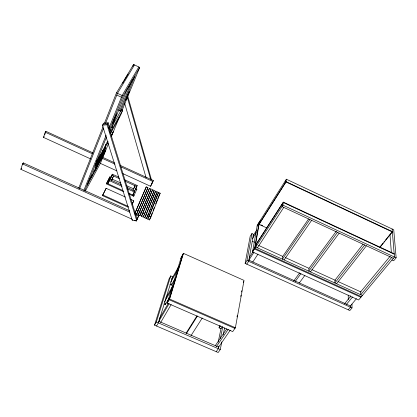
<?xml version="1.0" encoding="UTF-8"?>
<svg xmlns="http://www.w3.org/2000/svg" width="417" height="417" viewBox="0 0 417 417"><rect width="100%" height="100%" fill="white"/><g stroke="black" fill="none" stroke-linecap="round" stroke-linejoin="round"><path stroke-width="0.63" d="M348.247 299.568L348.252 295.074M336.342 231.148L308.997 268.339L308.794 271.159L337.436 232.332M392.116 228.99L394.446 257.013L358.625 299.985L252.561 251.957L282.914 205.148L283.315 202.13L394.174 253.75M266.75 227.922L259.056 224.393L285.979 181.963L286.343 179.216L393.731 229.751L396.15 257.805L393.653 260.787L391.954 260M282.345 203.923L281.991 206.571L393.361 258.316M285.139 183.011L285.463 180.608M256.205 244.336L255.736 247.062L362.373 295.486M259.916 222.772L260.344 220.285M259.15 222.178L254.485 248.985L360.903 297.253M259.546 221.547L254.902 248.344L361.393 296.664M252.561 251.957L257.299 225.097L286.343 179.216M253.552 234.281L248.636 261.35L352.005 307.928L349.842 310.524L245.128 263.414L250.164 236.392L251.957 233.551L253.51 234.344M235.11 327.355L234.912 328.424L169.187 299.766L183.037 254.057M237.023 316.904L237.257 315.627M240.776 296.43L241.01 295.147M241.594 291.952L241.829 290.67M243.335 282.445L243.507 281.527M235.386 327.741L244.034 280.401L183.433 253.348L181.197 257.336L167.253 303.112L232.712 331.598L235.386 327.741L169.604 299.046L183.433 253.348M245.128 263.414L247 260.531L251.957 233.551M156.531 326.021L158.361 322.878L172.633 276.716L170.767 275.898L169.021 278.994L154.514 325.156L218.2 352.527L220.275 349.535L221.802 341.919M223.194 334.934L224.591 327.95M218.821 346.152L218.305 348.685L216.235 351.682M220.364 338.536L222.688 327.121M218.195 342.159L221.062 328.2M222.402 326.568L220.958 328.705L219.066 327.882L219.545 325.573M163.944 303.92L165.398 304.551L165.914 302.867M169.954 284.509L171.361 285.124L171.846 283.55M154.514 325.156L156.333 322.007L170.767 275.898M132.669 219.472L20.85 169.312L22.581 163.933L23.316 162.901L129.572 210.721M22.93 164.095L23.316 162.901M90.833 159.007L43.498 137.391L45.234 132.205L45.875 131.313L93.095 152.94M44.713 134.769L45.875 131.313M149.458 219.941L151.001 216.84L160.17 193.207L158.512 192.451L147.722 219.16L149.458 219.941L150.605 216.981M151.069 215.797L152.215 212.832M153.138 210.465L154.29 207.504M155.671 203.949L157.282 199.806M157.741 198.617L158.434 196.84M147.722 219.16L149.26 216.053L158.512 192.451M147.952 215.464L157.266 191.883L155.609 191.127L144.683 217.794L146.419 218.576L147.952 215.464L146.211 214.677L155.609 191.127M78.688 188.218L103.088 126.648M104.526 123.025L116.484 92.845L133.57 64.473L139.711 67.413L122.014 110.594M146.419 218.576L148.525 213.254M148.989 212.071L150.162 209.115M150.86 207.343L151.798 204.982M152.497 203.209L155.536 195.526M79.595 188.62L103.593 128.264M105.511 123.432L117.485 93.319L134.493 64.916M132.846 66.282L133.57 64.473M143.234 217.142L154.222 190.491L152.565 189.735L141.493 216.36L143.234 217.142L143.943 215.37M144.423 214.192L145.611 211.242M146.086 210.064L154.222 190.491M83.817 190.522L106.142 135.16M108.816 128.545L122.139 95.514L138.793 66.975M84.719 190.929L106.601 136.849M109.515 129.635L123.135 95.983L139.711 67.413M109.89 131.339L111.553 127.232L121.488 109.64L122.692 110.203L120.581 115.353L110.667 133.091L109.833 132.705M90.625 178.935L92.548 174.191L89.092 180.493L87.158 185.268L90.625 178.935L89.733 178.533M112.105 126.393L126.82 90.145L135.113 75.837L120.628 111.282M141.493 216.36L152.565 189.735M95.378 170.251L97.291 165.544L93.116 173.159L91.193 177.897L95.378 170.251L94.503 169.849M99.23 160.79L101.185 155.984L97.031 163.521L95.06 168.369L99.23 160.79L98.344 160.389M103.166 151.126L105.167 146.216L101.029 153.67L99.017 158.622L103.166 151.126L102.269 150.714M110.667 133.091L112.814 127.821L122.692 110.203M119.679 110.969L132.215 80.2M103.786 152.502L105.736 147.738L101.727 154.999L99.772 159.8L103.786 152.502L102.921 152.106M107.852 141.373L105.704 145.241L103.708 150.146L108.144 141.848M103.609 155.207L105.506 150.579L102.389 156.255L100.487 160.91L103.609 155.207L102.764 154.816M111.313 136.395L113.288 131.569L111.136 135.457M108.498 143.584L100.388 163.37L85.245 191.195M111.448 136.385L119.314 117.193M138.809 215.151L139.971 215.672L151.11 189.073L149.448 188.312L138.23 214.891L149.448 188.312M139.971 215.672L151.11 189.073M134.446 220.265L136.218 221.062L139.07 214.995L134.915 213.123M122.786 173.597L150.594 186.3L153.305 180.514L120.247 165.377M108.946 128.092L109.52 127.081L108.191 122.749L103.609 123.224L102.426 125.23L132.371 220.682L136.62 220.395L137.089 219.264L107.607 123.75L103.02 124.224M151.84 183.574L152.241 182.599M136.218 221.062L139.07 214.995M150.594 186.3L153.305 180.514M146.252 186.858L134.889 213.384L136.63 214.171L147.92 187.619L146.252 186.858L135.134 212.8M136.63 214.171L147.92 187.619M123.818 191.778L106.371 183.876L109.885 176.855L111.058 177.392M109.885 176.855L106.371 183.876M128.128 207.176L102.488 195.625L106.132 188.302L125.507 197.064M112.371 174.207L107.81 183.715L112.371 174.207L118.866 177.168M108.321 182.703L109.681 179.524L121.363 184.83M106.132 188.302L102.488 195.625M110.515 178.361L111.871 175.192L119.377 178.612M111.396 180.759L113.575 175.969L111.402 180.3M132.429 203.704L133.721 200.78L130.787 199.451M132.246 204.168L133.721 200.78M129.051 194.15L133.701 196.261L136.854 189.125L135.681 188.588M124.183 179.586L137.177 185.508L132.877 195.078L134.78 190.923L127.221 187.488M132.872 190.517L135.045 185.747L133.607 188.859L126.669 185.706M135.29 189.626L137.177 185.508M136.547 189.787L136.854 189.125M133.701 196.261L134.013 195.594L128.775 193.217M155.77 194.932L157.266 191.883M144.683 217.794L146.211 214.677M158.663 196.251L160.17 193.207M93.601 171.491L94.2 170.397M98.167 163.183L98.787 162.051M96.916 160.352L97.542 159.226M105.282 145.298L105.897 144.188M110.036 131.402L111.282 129.187M180.79 258.66L182.636 255.376M112.178 126.424L112.809 125.308M171.632 279.088L178.794 266.427M170.746 282.085L177.97 269.33M171.361 285.124L174.832 279.036M165.784 298.108L172.81 285.822M164.423 302.033L172.117 288.611M165.398 304.551L168.937 298.41M136.62 220.395L107.023 124.761L108.191 122.749M167.728 301.569L169.656 298.223M167.253 303.112L169.604 299.046M159.112 319.177L168.239 303.425M158.648 321.648L169.114 303.633M160.665 322.518L171.173 304.53M122.619 83.238L123.604 81.602M124.261 80.507L128.207 73.95M186.097 333.131L196.829 316.065M186.383 333.6L197.481 315.977M257.112 226.16L258.967 223.241M259.119 224.038L286.026 181.619L392.334 231.586M252.942 236.012L256.757 230.007M252.478 238.576L256.309 232.566M191.028 335.602L202.235 318.046M255.444 245.232L283.315 202.13M255.376 245.618L283.263 202.506L394.211 254.156M252.77 250.779L254.693 247.813M249.257 257.529L253.056 251.67M248.751 260.317L253.958 252.316M246.801 264.164L248.678 261.287L247 260.531M257.435 247.834L283.774 207.395M252.718 262.105L257.961 254.13M219.066 327.882L220.499 325.745M215.375 345.531L226.733 328.888M216.444 346.548L228.219 329.357M218.414 347.397L230.231 330.233M308.596 218.961L282.736 256.403L282.408 259.176L309.873 219.524M284.092 259.937L311.629 220.338M20.85 169.312L21.585 168.275M43.498 137.391L44.134 136.495M293.724 281.016L299.698 272.796M295.325 281.313L300.954 273.599M299.218 283.065L304.879 275.376M310.462 271.915L339.177 233.139M363.014 244.242L334.976 280.156L334.908 283.013L364.698 244.998M336.555 283.763L366.418 245.795M379.976 246.942L383.087 243.075M383.895 242.074L384.703 241.068M385.511 240.062L389.681 234.88M391.146 233.061L389.963 234.531L391.396 252.884M391.297 232.868L391.99 232.014M379.871 247.474L392.366 231.961L285.979 181.963M344.458 303.884L350.515 296.492M346.47 304.368L352.553 296.967M390.208 256.158L360.684 291.843L360.741 294.746L391.657 257.524M350.28 306.088L356.399 298.708M348.242 309.8L350.4 307.204L350.395 305.953L248.85 260.166M102.426 125.23L107.023 124.761M158.841 321.325L218.628 347.085M156.333 322.007L220.275 349.535M102.785 194.942L128.441 206.504M136.38 210.246L138.131 211.038M139.731 211.758L141.483 212.55M143.01 213.238L144.756 214.025M149.26 216.053L151.001 216.84M22.581 163.933L129.729 212.123M135.056 214.52L138.606 216.115M252.165 241.255L254.334 242.246M258.571 245.415L282.877 256.465M285.249 257.544L308.961 268.324M311.921 269.674L335.633 280.453M338.005 281.532L361.122 292.041M112.209 179.133L120.888 183.073M109.171 180.53L122.04 186.378M127.305 188.765L134.326 191.956M106.663 183.193L122.968 190.585M100.299 163.334L116.869 170.897M125.178 181.254L136.734 186.514M260.891 224.852L262.663 225.665M102.54 157.266L114.347 162.672M45.234 132.205L92.564 153.868M102.024 158.205L115.04 164.162M120.956 166.868L152.903 181.494M106.825 142.52L107.701 142.927M282.914 205.148L396.15 257.805M111.553 127.232L112.814 127.821M118.527 109.78L120.81 110.849M116.786 95.066L121.436 97.255M116.484 92.845L123.135 95.983M124.584 103.009L146.08 177.668M127.795 96.332L151.533 180.097M127.404 97.557L150.6 179.211M351.984 304.097L352.005 307.928M350.363 295.695L350.369 296.977M129.286 91.73L125.387 100.794L129.286 91.73M112.684 122.958L112.637 123.27L116.682 113.81L112.684 122.958M97.041 160.858L95.019 165.851L98.454 159.643L100.466 154.681L97.041 160.858M97.839 164.548L95.926 169.25L99.96 161.874L101.863 157.214L97.839 164.548"/></g></svg>
